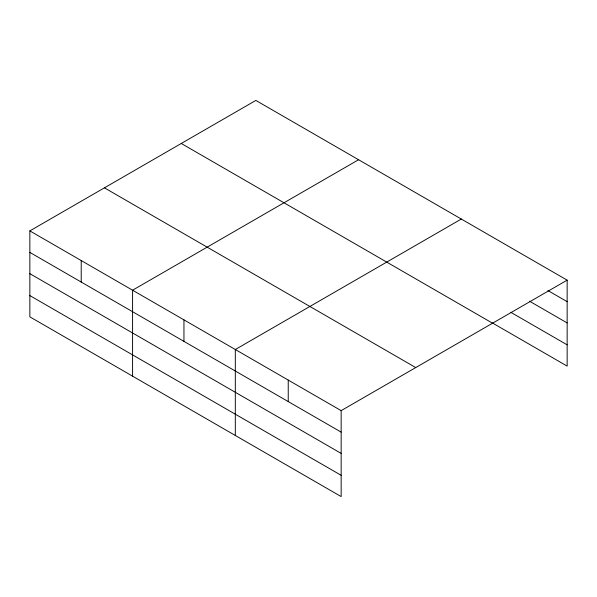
<?xml version="1.0" encoding="UTF-8"?>
<svg xmlns="http://www.w3.org/2000/svg" width="597" height="597" viewBox="0 0 597 597"><rect width="100%" height="100%" fill="white"/><g stroke="black" fill="none" stroke-linecap="round" stroke-linejoin="round"><path stroke-width="0.9" d="M341.156 453.399L341.156 410.632L29.85 230.897L29.85 316.85L341.156 496.577L341.156 453.399L29.85 273.665M492.577 323.052L567.15 366.103L567.15 280.15L255.844 100.423L29.85 230.897M358.573 159.735L132.579 290.209L132.579 376.162M461.302 219.047L235.315 349.521L235.315 435.467M341.156 410.632L567.15 280.15M547.904 290.545L567.15 301.657M529.464 301.164L567.15 322.925M511.017 312.432L567.15 344.835M181.264 143.474L492.57 323.208M104.43 187.839L415.736 367.573M29.85 252.397L341.156 432.131M29.85 295.582L341.156 475.309M288.239 380.073L288.239 401.58M183.951 319.865L183.951 341.365M81.214 260.553L81.214 282.053"/></g></svg>
